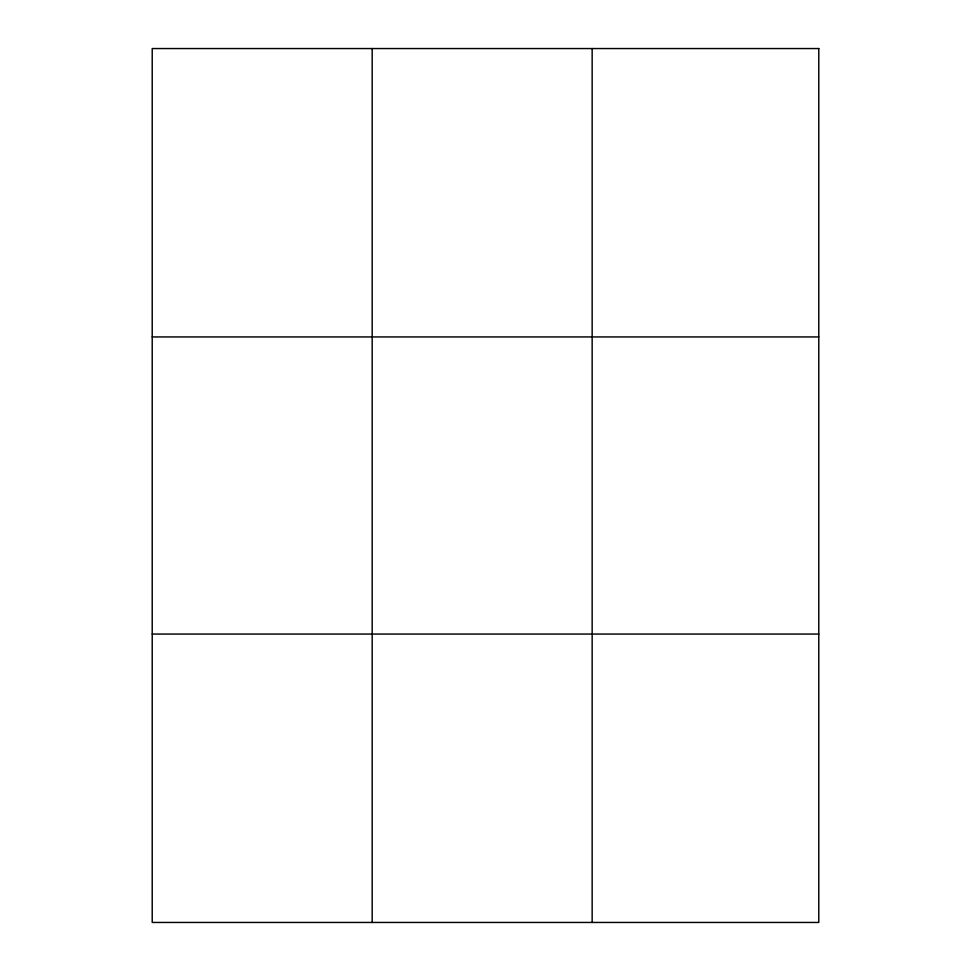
<?xml version="1.0" encoding="UTF-8"?>
<svg xmlns="http://www.w3.org/2000/svg" width="971" height="971" viewBox="0 0 971 971"><rect width="100%" height="100%" fill="white"/><g stroke="black" fill="none" stroke-linecap="round" stroke-linejoin="round"><path stroke-width="1.46" d="M372.184 48.55L372.184 922.45M592.152 48.55L592.152 922.45M152.216 336.937L818.784 336.937M152.216 634.063L818.784 634.063M818.784 48.55L818.784 922.45L152.216 922.45L152.216 48.55L818.784 48.55"/></g></svg>
